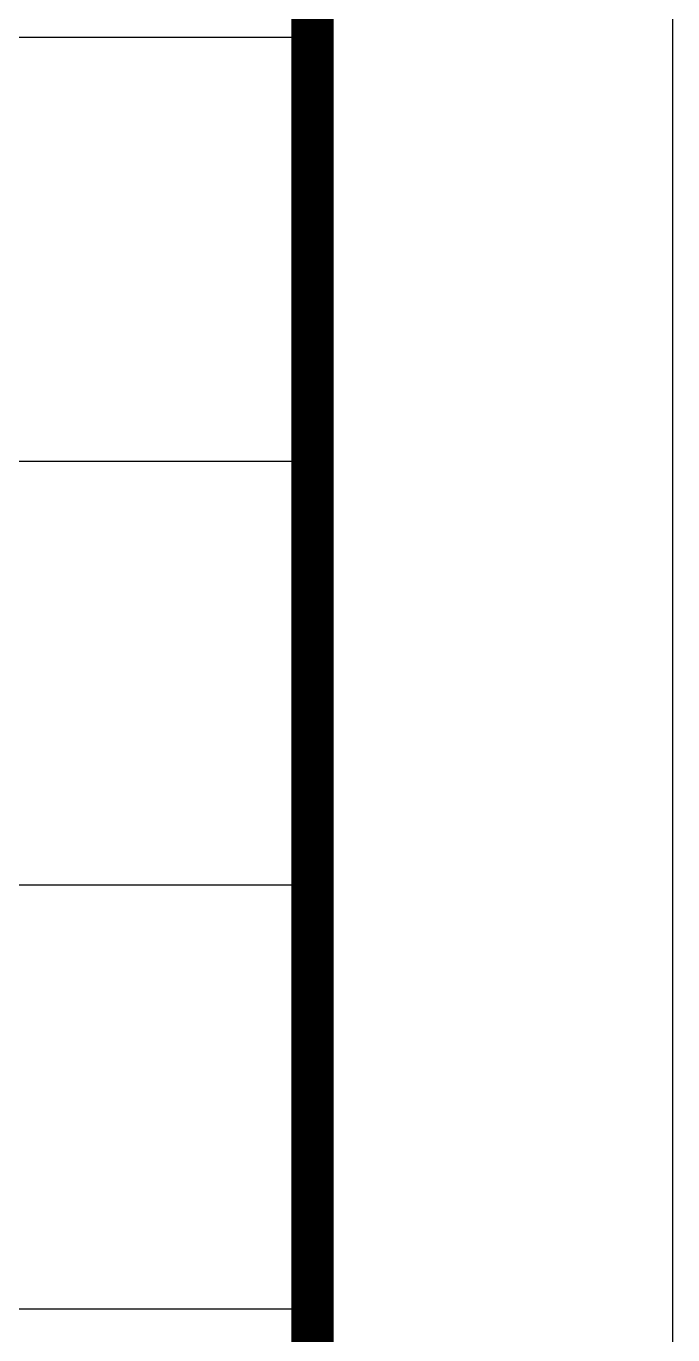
# Model space of a CAD drawing. Extents: x -46552 to 500351, y 55470 to 139570.
# Drawn here: x 498557 to 500351, y 83992 to 87624 of the extents above; entities that cross this region are included whole.
import ezdxf

# ---------------------------------------------------------------- set-up
doc = ezdxf.new("R2010")
doc.units = 0
doc.header["$LTSCALE"] = 1000
doc.header["$MEASUREMENT"] = 0
doc.layers.add('TK', color=126, linetype='Continuous')
doc.layers.add('TWT_TITLE', color=7, linetype='Continuous')

# ---------------------------------------------------------------- blocks, each defined once
blk = doc.blocks.new('sfsf')
at = {"layer": 'TK'}
for p, q in [((189968.8, 256381.6), (197968.8, 256381.6)), ((189968.8, 255205.2), (197968.8, 255205.2)), ((189968.8, 254028.7), (197968.8, 254028.7)), ((189968.8, 252852.2), (197968.8, 252852.2))]:
    blk.add_line(p, q, dxfattribs=at)
at = {"layer": 'TK', "const_width": 117.6}
blk.add_lwpolyline([(189968.8, 293781.2), (197968.8, 293781.2), (197968.8, 236381.6), (189968.8, 236381.6)], close=True, dxfattribs=at)

msp = doc.modelspace()

# ---------------------------------------------------------------- linework, layer by layer
at = {"layer": 'TWT_TITLE'}
msp.add_lwpolyline([(416251.3, 66592.7), (500351.3, 66592.7), (500351.3, 125992.7), (416251.3, 125992.7)], close=True, dxfattribs=at)
at = {"layer": 'TWT_TITLE', "const_width": 100}
msp.add_lwpolyline([(418751.3, 67592.7), (499351.3, 67592.7), (499351.3, 124992.7), (418751.3, 124992.7)], close=True, dxfattribs=at)

# ---------------------------------------------------------------- block references
msp.add_blockref('sfsf', (301382.5, -168788.4))

doc.saveas('drawing.dxf')
